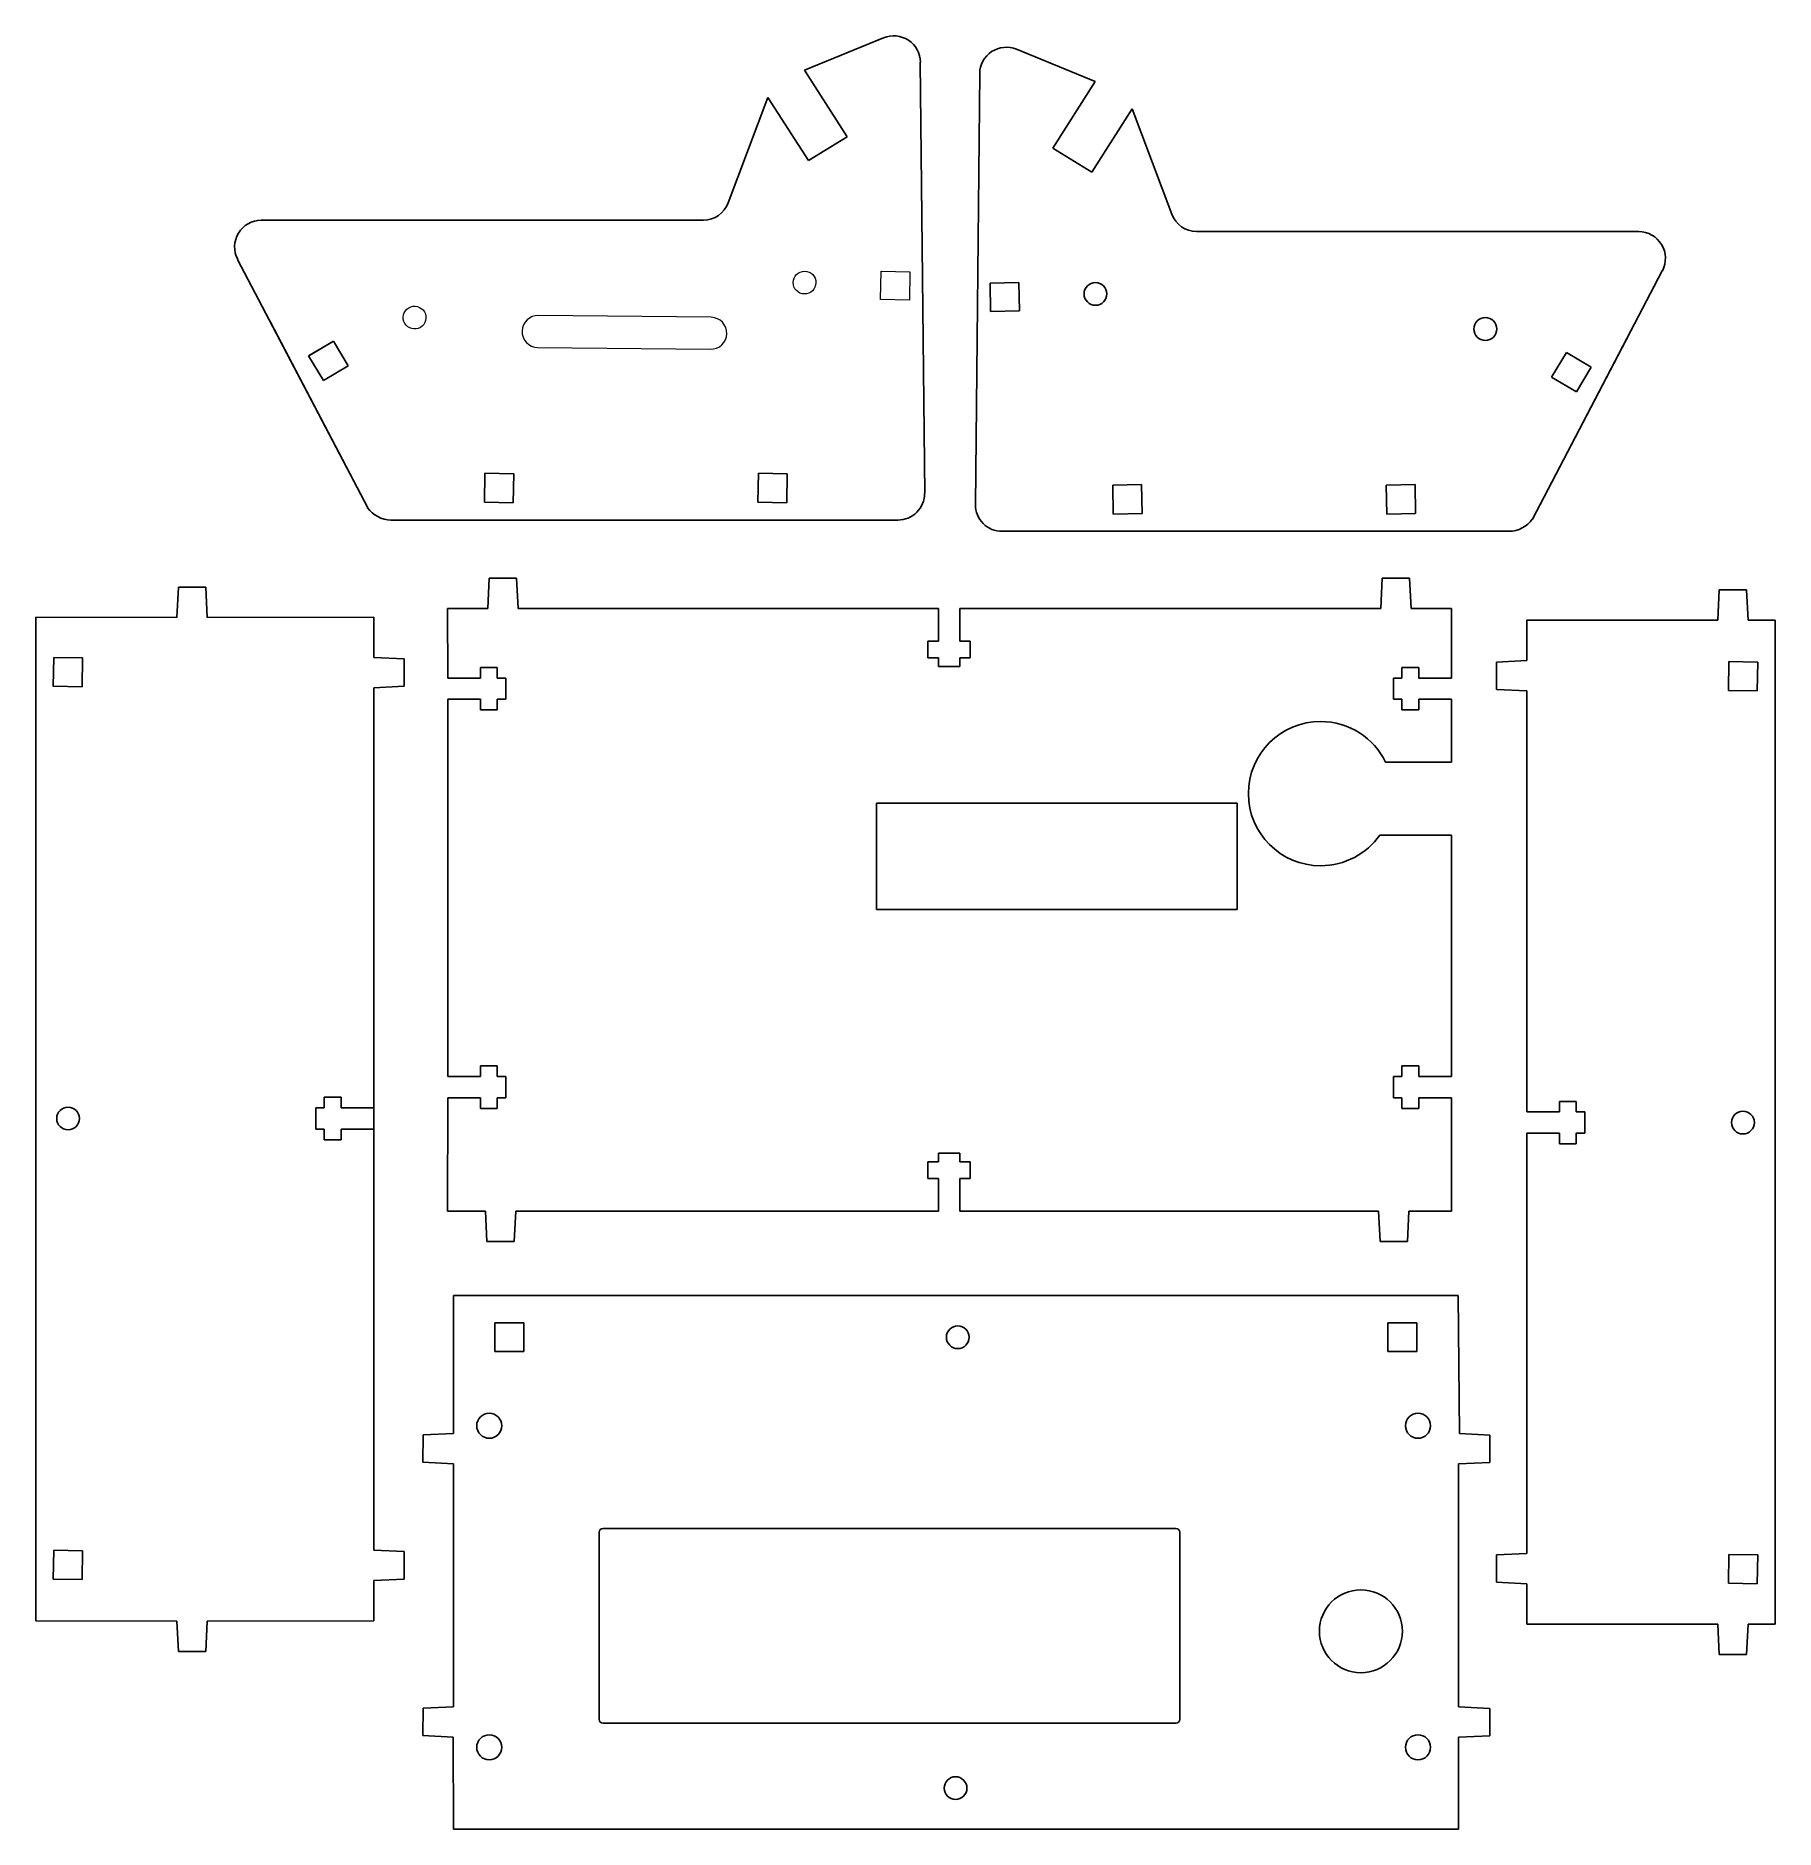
# Model space of a CAD drawing. Header units: inches. Extents: x 87 to 316, y -61 to 175.
import ezdxf

# ---------------------------------------------------------------- set-up
doc = ezdxf.new("R2010")
doc.units = ezdxf.units.IN
doc.header["$MEASUREMENT"] = 0
doc.layers.add('Layer 1', color=7, linetype='Continuous')

# ---------------------------------------------------------------- blocks, each defined once
blk = doc.blocks.new('block 15')
at = {"layer": 'Layer 1', "lineweight": 0}
for points in [[(107.77, 58.02), (111.04, 59.96), (112.98, 56.7), (109.71, 54.76), (107.77, 58.02)], [(33.88, 49.36), (37.68, 49.29), (37.61, 45.56), (33.81, 45.63), (33.88, 49.36)]]:
    blk.add_lwpolyline(points, dxfattribs=at)
for points, knots in [([(60.09, 55.81), (60.09, 55.81), (82.85, 55.59), (82.85, 55.59), (84.01, 55.56), (84.92, 54.59), (84.89, 53.43), (84.86, 52.27), (83.89, 51.36), (82.73, 51.39), (82.73, 51.39), (59.97, 51.62), (59.97, 51.62), (58.81, 51.65), (57.9, 52.62), (57.93, 53.78), (57.96, 54.94), (58.93, 55.85), (60.09, 55.81)], [0, 0, 0, 0, 1, 1, 1, 2, 2, 2, 3, 3, 3, 4, 4, 4, 5, 5, 5, 6, 6, 6, 6]), ([(97.75, 50.9), (98.18, 50.19), (99.1, 49.95), (99.81, 50.37), (100.52, 50.8), (100.76, 51.72), (100.33, 52.43), (99.91, 53.14), (98.99, 53.38), (98.28, 52.95), (97.56, 52.53), (97.33, 51.61), (97.75, 50.9)], [0, 0, 0, 0, 1, 1, 1, 2, 2, 2, 3, 3, 3, 4, 4, 4, 4]), ([(49.19, 47.03), (49.21, 47.86), (48.54, 48.54), (47.72, 48.55), (46.89, 48.56), (46.21, 47.9), (46.19, 47.07), (46.18, 46.24), (46.84, 45.56), (47.67, 45.55), (48.5, 45.54), (49.18, 46.2), (49.19, 47.03)], [0, 0, 0, 0, 1, 1, 1, 2, 2, 2, 3, 3, 3, 4, 4, 4, 4])]:
    blk.add_open_spline(points, degree=3, knots=knots, dxfattribs=at)

msp = doc.modelspace()

# ---------------------------------------------------------------- linework, layer by layer
for p, q in [((188.18, 170.77), (198.57, 175.04)), ((226.46, 169.28), (216.07, 173.55)), ((193.79, 162), (188.18, 170.77)), ((203.41, 171.85), (203.99, 115.05)), ((211.23, 170.35), (210.66, 113.56)), ((220.85, 160.5), (226.46, 169.28)), ((183.34, 167.19), (178.13, 153.31)), ((183.34, 167.19), (188.67, 158.87)), ((231.31, 165.7), (225.98, 157.37)), ((231.31, 165.7), (236.52, 151.82)), ((188.67, 158.87), (193.79, 162)), ((225.98, 157.37), (220.85, 160.5)), ((174.85, 151.02), (116.62, 151.02)), ((239.79, 149.53), (298.02, 149.52)), ((130.64, 113.16), (113.52, 145.87)), ((284.01, 111.66), (301.12, 144.38)), ((216.39, 142.82), (212.6, 142.74)), ((212.6, 142.74), (212.67, 139.01)), ((216.47, 139.08), (216.39, 142.82)), ((117.84, 137.62), (130.64, 113.16)), ((212.67, 139.01), (216.47, 139.08)), ((122.87, 133.17), (126.14, 135.11)), ((126.14, 135.11), (128.09, 131.84)), ((296.8, 136.12), (284.01, 111.66)), ((124.82, 129.9), (122.87, 133.17)), ((288.5, 133.61), (286.55, 130.35)), ((288.5, 133.61), (286.55, 130.35)), ((291.77, 131.67), (288.5, 133.61)), ((291.77, 131.67), (288.5, 133.61)), ((128.09, 131.84), (124.82, 129.9)), ((286.55, 130.35), (289.83, 128.41)), ((286.55, 130.35), (289.83, 128.41)), ((289.83, 128.41), (291.77, 131.67)), ((289.83, 128.41), (291.77, 131.67)), ((146.08, 117.69), (146.01, 113.89)), ((149.88, 117.62), (146.08, 117.69)), ((149.81, 113.82), (149.88, 117.62)), ((182.1, 117.69), (182.02, 113.89)), ((185.9, 117.62), (182.1, 117.69)), ((185.82, 113.82), (185.9, 117.62)), ((228.75, 116.12), (232.55, 116.2)), ((228.82, 112.32), (228.75, 116.12)), ((232.55, 116.2), (232.62, 112.4)), ((264.76, 116.12), (268.56, 116.2)), ((264.84, 112.32), (264.76, 116.12)), ((268.56, 116.2), (268.64, 112.4)), ((146.01, 113.89), (149.81, 113.82)), ((182.02, 113.89), (185.82, 113.82)), ((200.46, 111.54), (133.7, 111.54)), ((232.62, 112.4), (228.82, 112.32)), ((268.64, 112.4), (264.84, 112.32)), ((214.18, 110.05), (280.95, 110.05)), ((105.74, 102.71), (105.52, 98.71)), ((109.34, 102.69), (105.74, 102.71)), ((109.52, 98.69), (109.34, 102.69)), ((146.45, 99.89), (146.65, 103.89)), ((146.65, 103.89), (150.25, 103.89)), ((150.25, 103.89), (150.45, 99.89)), ((264.05, 99.89), (264.25, 103.89)), ((264.25, 103.89), (267.85, 103.89)), ((267.85, 103.89), (268.05, 99.89)), ((308.43, 98.33), (308.63, 102.33)), ((308.63, 102.33), (312.23, 102.33)), ((312.23, 102.33), (312.43, 98.33)), ((141.15, 99.89), (146.45, 99.89)), ((141.15, 99.89), (141.2, 90.73)), ((150.45, 99.89), (205.8, 99.89)), ((205.8, 95.57), (205.8, 99.89)), ((208.6, 99.89), (264.05, 99.89)), ((208.6, 99.89), (208.6, 95.57)), ((268.05, 99.89), (273.36, 99.89)), ((273.36, 90.73), (273.36, 99.89)), ((86.95, 98.75), (105.52, 98.71)), ((86.95, 98.75), (86.95, -33.46)), ((131.45, 98.75), (109.52, 98.69)), ((131.45, 98.75), (131.45, 93.45)), ((283.28, 98.33), (308.43, 98.33)), ((283.28, 93.02), (283.28, 98.33)), ((315.98, 98.33), (312.43, 98.33)), ((315.98, -33.88), (315.98, 98.33)), ((204.4, 93.37), (204.4, 95.57)), ((204.4, 95.57), (205.8, 95.57)), ((208.6, 95.57), (210, 95.57)), ((210, 95.57), (210, 93.37)), ((89.3, 93.45), (89.23, 89.65)), ((93.1, 93.38), (89.3, 93.45)), ((93.03, 89.58), (93.1, 93.38)), ((131.45, 93.45), (135.45, 93.25)), ((135.45, 93.25), (135.45, 89.65)), ((145.51, 90.73), (145.51, 92.13)), ((145.51, 92.13), (147.71, 92.13)), ((147.71, 92.13), (147.71, 90.73)), ((205.8, 93.37), (204.4, 93.37)), ((205.8, 92.26), (205.8, 93.37)), ((208.6, 92.26), (205.8, 92.26)), ((210, 93.37), (208.6, 93.37)), ((208.6, 93.37), (208.6, 92.26)), ((266.83, 92.13), (266.83, 90.73)), ((269.04, 92.13), (266.83, 92.13)), ((269.04, 90.73), (269.04, 92.13)), ((279.28, 92.82), (283.28, 93.02)), ((279.28, 89.22), (279.28, 92.82)), ((309.9, 92.9), (309.83, 89.1)), ((313.7, 92.82), (309.9, 92.9)), ((313.63, 89.02), (313.7, 92.82)), ((141.2, 90.73), (145.51, 90.73)), ((147.71, 90.73), (148.83, 90.73)), ((148.83, 90.73), (148.83, 87.93)), ((265.72, 90.73), (265.72, 87.93)), ((266.83, 90.73), (265.72, 90.73)), ((273.36, 90.73), (269.04, 90.73)), ((89.23, 89.65), (93.03, 89.58)), ((135.45, 89.65), (131.45, 89.45)), ((131.45, 89.45), (131.45, -24.14)), ((145.51, 87.93), (141.2, 87.93)), ((141.2, 38.23), (141.2, 87.93)), ((145.51, 86.53), (145.51, 87.93)), ((148.83, 87.93), (147.71, 87.93)), ((147.71, 87.93), (147.71, 86.53)), ((265.72, 87.93), (266.83, 87.93)), ((266.83, 87.93), (266.83, 86.53)), ((269.04, 87.93), (273.36, 87.93)), ((269.04, 86.53), (269.04, 87.93)), ((273.36, 79.66), (273.36, 87.93)), ((283.28, 89.02), (279.28, 89.22)), ((283.28, 33.57), (283.28, 89.02)), ((309.83, 89.1), (313.63, 89.02)), ((147.71, 86.53), (145.51, 86.53)), ((266.83, 86.53), (269.04, 86.53)), ((245.12, 74.23), (197.65, 74.23)), ((197.65, 74.23), (197.65, 60.23)), ((245.12, 60.23), (245.12, 74.23)), ((273.36, 38.23), (273.36, 70.03)), ((197.65, 60.23), (245.12, 60.23)), ((141.2, 38.23), (145.51, 38.23)), ((145.51, 38.23), (145.51, 39.63)), ((145.51, 39.63), (147.71, 39.63)), ((147.71, 39.63), (147.71, 38.23)), ((147.71, 38.23), (148.83, 38.23)), ((148.83, 38.23), (148.83, 35.43)), ((265.72, 38.23), (265.72, 35.43)), ((266.83, 38.23), (265.72, 38.23)), ((266.83, 39.63), (266.83, 38.23)), ((269.04, 39.63), (266.83, 39.63)), ((269.04, 38.23), (269.04, 39.63)), ((273.36, 38.23), (269.04, 38.23)), ((127.13, 35.5), (124.93, 35.5)), ((124.93, 35.5), (124.93, 34.1)), ((127.13, 34.1), (127.13, 35.5)), ((124.93, 34.1), (123.82, 34.1)), ((123.82, 34.1), (123.82, 31.3)), ((131.45, 34.1), (127.13, 34.1)), ((141.15, 20.5), (141.2, 35.43)), ((145.51, 35.43), (141.2, 35.43)), ((145.51, 34.03), (145.51, 35.43)), ((147.71, 34.03), (145.51, 34.03)), ((148.83, 35.43), (147.71, 35.43)), ((147.71, 35.43), (147.71, 34.03)), ((265.72, 35.43), (266.83, 35.43)), ((266.83, 35.43), (266.83, 34.03)), ((266.83, 34.03), (269.04, 34.03)), ((269.04, 35.43), (273.36, 35.43)), ((269.04, 34.03), (269.04, 35.43)), ((273.36, 35.43), (273.36, 20.5)), ((287.6, 33.57), (283.28, 33.57)), ((287.6, 34.97), (287.6, 33.57)), ((289.8, 34.97), (287.6, 34.97)), ((289.8, 33.57), (289.8, 34.97)), ((290.91, 33.57), (289.8, 33.57)), ((290.91, 30.77), (290.91, 33.57)), ((123.82, 31.3), (124.93, 31.3)), ((124.93, 31.3), (124.93, 29.9)), ((127.13, 29.9), (127.13, 31.3)), ((127.13, 31.3), (131.45, 31.3)), ((283.28, 30.77), (287.6, 30.77)), ((283.28, -24.58), (283.28, 30.77)), ((287.6, 30.77), (287.6, 29.37)), ((289.8, 30.77), (290.91, 30.77)), ((289.8, 29.37), (289.8, 30.77)), ((124.93, 29.9), (127.13, 29.9)), ((287.6, 29.37), (289.8, 29.37)), ((204.4, 24.82), (204.4, 27.02)), ((204.4, 27.02), (205.8, 27.02)), ((204.4, 24.82), (204.4, 27.02)), ((204.4, 27.02), (205.8, 27.02)), ((205.8, 27.02), (205.8, 28.14)), ((205.8, 28.14), (208.6, 28.14)), ((205.8, 27.02), (205.8, 28.14)), ((205.8, 28.14), (208.6, 28.14)), ((208.6, 28.14), (208.6, 27.02)), ((208.6, 28.14), (208.6, 27.02)), ((208.6, 27.02), (210, 27.02)), ((208.6, 27.02), (210, 27.02)), ((210, 27.02), (210, 24.82)), ((210, 27.02), (210, 24.82)), ((205.8, 24.82), (204.4, 24.82)), ((205.8, 20.51), (205.8, 24.82)), ((208.6, 24.82), (208.6, 20.51)), ((210, 24.82), (208.6, 24.82)), ((208.6, 24.82), (208.6, 20.51)), ((141.15, 20.5), (146.15, 20.5)), ((146.15, 20.5), (146.35, 16.51)), ((149.95, 16.51), (150.15, 20.5)), ((150.15, 20.5), (205.8, 20.51)), ((208.6, 20.51), (263.75, 20.5)), ((263.75, 20.5), (263.95, 16.51)), ((267.55, 16.51), (267.75, 20.5)), ((267.75, 20.5), (273.36, 20.5)), ((146.35, 16.51), (149.95, 16.51)), ((263.95, 16.51), (267.55, 16.51)), ((274.26, 9.4), (141.94, 9.4)), ((141.94, 9.4), (141.94, -8.78)), ((274.42, -8.78), (274.26, 9.4)), ((147.4, 5.8), (147.4, 2)), ((151.19, 5.8), (147.4, 5.8)), ((151.19, 2), (151.19, 5.8)), ((264.99, 2), (264.99, 5.8)), ((264.99, 5.8), (268.8, 5.8)), ((268.8, 5.8), (268.8, 2)), ((147.4, 2), (151.19, 2)), ((268.8, 2), (264.99, 2)), ((137.93, -8.97), (137.91, -12.57)), ((141.94, -8.78), (137.93, -8.97)), ((278.41, -8.98), (274.42, -8.78)), ((278.41, -12.58), (278.41, -8.98)), ((137.91, -12.57), (141.94, -12.79)), ((141.94, -12.79), (141.93, -44.78)), ((278.41, -12.58), (274.27, -12.78)), ((274.27, -44.77), (274.27, -12.78)), ((161.13, -46.43), (161.13, -21.79)), ((161.63, -21.29), (237.08, -21.29)), ((237.58, -21.79), (237.58, -46.43)), ((89.3, -24.15), (89.23, -27.95)), ((93.1, -24.22), (89.3, -24.15)), ((93.03, -28.02), (93.1, -24.22)), ((131.45, -24.14), (135.45, -24.34)), ((135.45, -24.34), (135.45, -27.95)), ((279.28, -24.78), (283.28, -24.58)), ((279.28, -28.38), (279.28, -24.78)), ((309.9, -24.71), (309.83, -28.51)), ((313.7, -24.78), (309.9, -24.71)), ((313.63, -28.58), (313.7, -24.78)), ((89.23, -27.95), (93.03, -28.02)), ((135.45, -27.95), (131.45, -28.15)), ((131.45, -28.15), (131.45, -33.46)), ((283.28, -28.58), (279.28, -28.38)), ((283.28, -33.88), (283.28, -28.58)), ((309.83, -28.51), (313.63, -28.58)), ((86.95, -33.46), (105.52, -33.5)), ((105.72, -37.5), (105.52, -33.5)), ((109.52, -33.5), (109.32, -37.5)), ((131.45, -33.46), (109.52, -33.5)), ((283.28, -33.88), (308.43, -33.88)), ((308.63, -37.88), (308.43, -33.88)), ((312.43, -33.88), (312.23, -37.88)), ((315.98, -33.88), (312.43, -33.88)), ((109.32, -37.5), (105.72, -37.5)), ((312.23, -37.88), (308.63, -37.88)), ((141.93, -44.78), (137.93, -44.96)), ((278.41, -44.98), (274.27, -44.77)), ((137.93, -44.96), (137.91, -48.56)), ((237.08, -46.93), (161.63, -46.93)), ((278.41, -48.58), (278.41, -44.98)), ((137.91, -48.56), (141.92, -48.78)), ((141.92, -48.78), (141.93, -60.89)), ((274.27, -48.78), (278.41, -48.58)), ((274.27, -60.89), (274.27, -48.78)), ((141.93, -60.89), (274.27, -60.89))]:
    msp.add_line(p, q)
for centre, radius in [((226.48, 141.32), 1.5), ((277.82, 136.7), 1.5), ((91.19, 32.71), 1.5), ((311.74, 32.17), 1.5), ((208.35, 3.9), 1.5), ((146.65, -7.76), 1.65), ((268.95, -7.76), 1.65), ((261.43, -34.83), 5.46), ((146.65, -50.11), 1.65), ((268.95, -50.11), 1.65), ((208.05, -55.49), 1.5)]:
    msp.add_circle(centre, radius)
for centre, radius, start, end in [((199.91, 171.8), 3.51, 0.7894, 112.3403), ((214.74, 170.3), 3.51, 67.6597, 179.2106), ((174.81, 154.57), 3.55, 270.7686, 339.2358), ((239.84, 153.08), 3.55, 200.7642, 269.2314), ((116.63, 147.51), 3.51, 90.1027, 207.747), ((298.02, 146.01), 3.51, 332.253, 89.8973), ((200.48, 115.04), 3.5, 269.6445, 0.1098), ((214.16, 113.55), 3.5, 179.8902, 270.3555), ((133.77, 115.38), 3.84, 215.3413, 268.8746), ((280.87, 113.89), 3.84, 271.1254, 324.6587)]:
    msp.add_arc(centre, radius, start, end)
at = {"extrusion": (0, 0, -1)}
for centre, start, end in [((-161.63, -21.79), 0, 90), ((-237.08, -21.79), 90, 180), ((-161.63, -46.43), 270, 0), ((-237.08, -46.43), 180, 270)]:
    msp.add_arc(centre, 0.5, start, end, dxfattribs=at)
for points in [[(256.13, 85), (250.87, 85), (246.62, 80.75), (246.62, 75.5)], [(264.69, 79.66), (263.15, 82.82), (259.89, 85), (256.13, 85)], [(273.36, 79.66), (273.36, 79.66), (264.69, 79.66), (264.69, 79.66)], [(246.62, 75.5), (246.62, 70.25), (250.87, 66), (256.13, 66)], [(256.13, 66), (259.35, 66), (262.19, 67.59), (263.91, 70.03)], [(263.91, 70.03), (263.91, 70.03), (273.36, 70.03), (273.36, 70.03)]]:
    msp.add_open_spline(points, degree=3)

# ---------------------------------------------------------------- block references
at = {"layer": 'Layer 1', "rotation": 180}
msp.add_blockref('block 15', (235.86, 189.86), dxfattribs=at)

doc.saveas('drawing.dxf')
